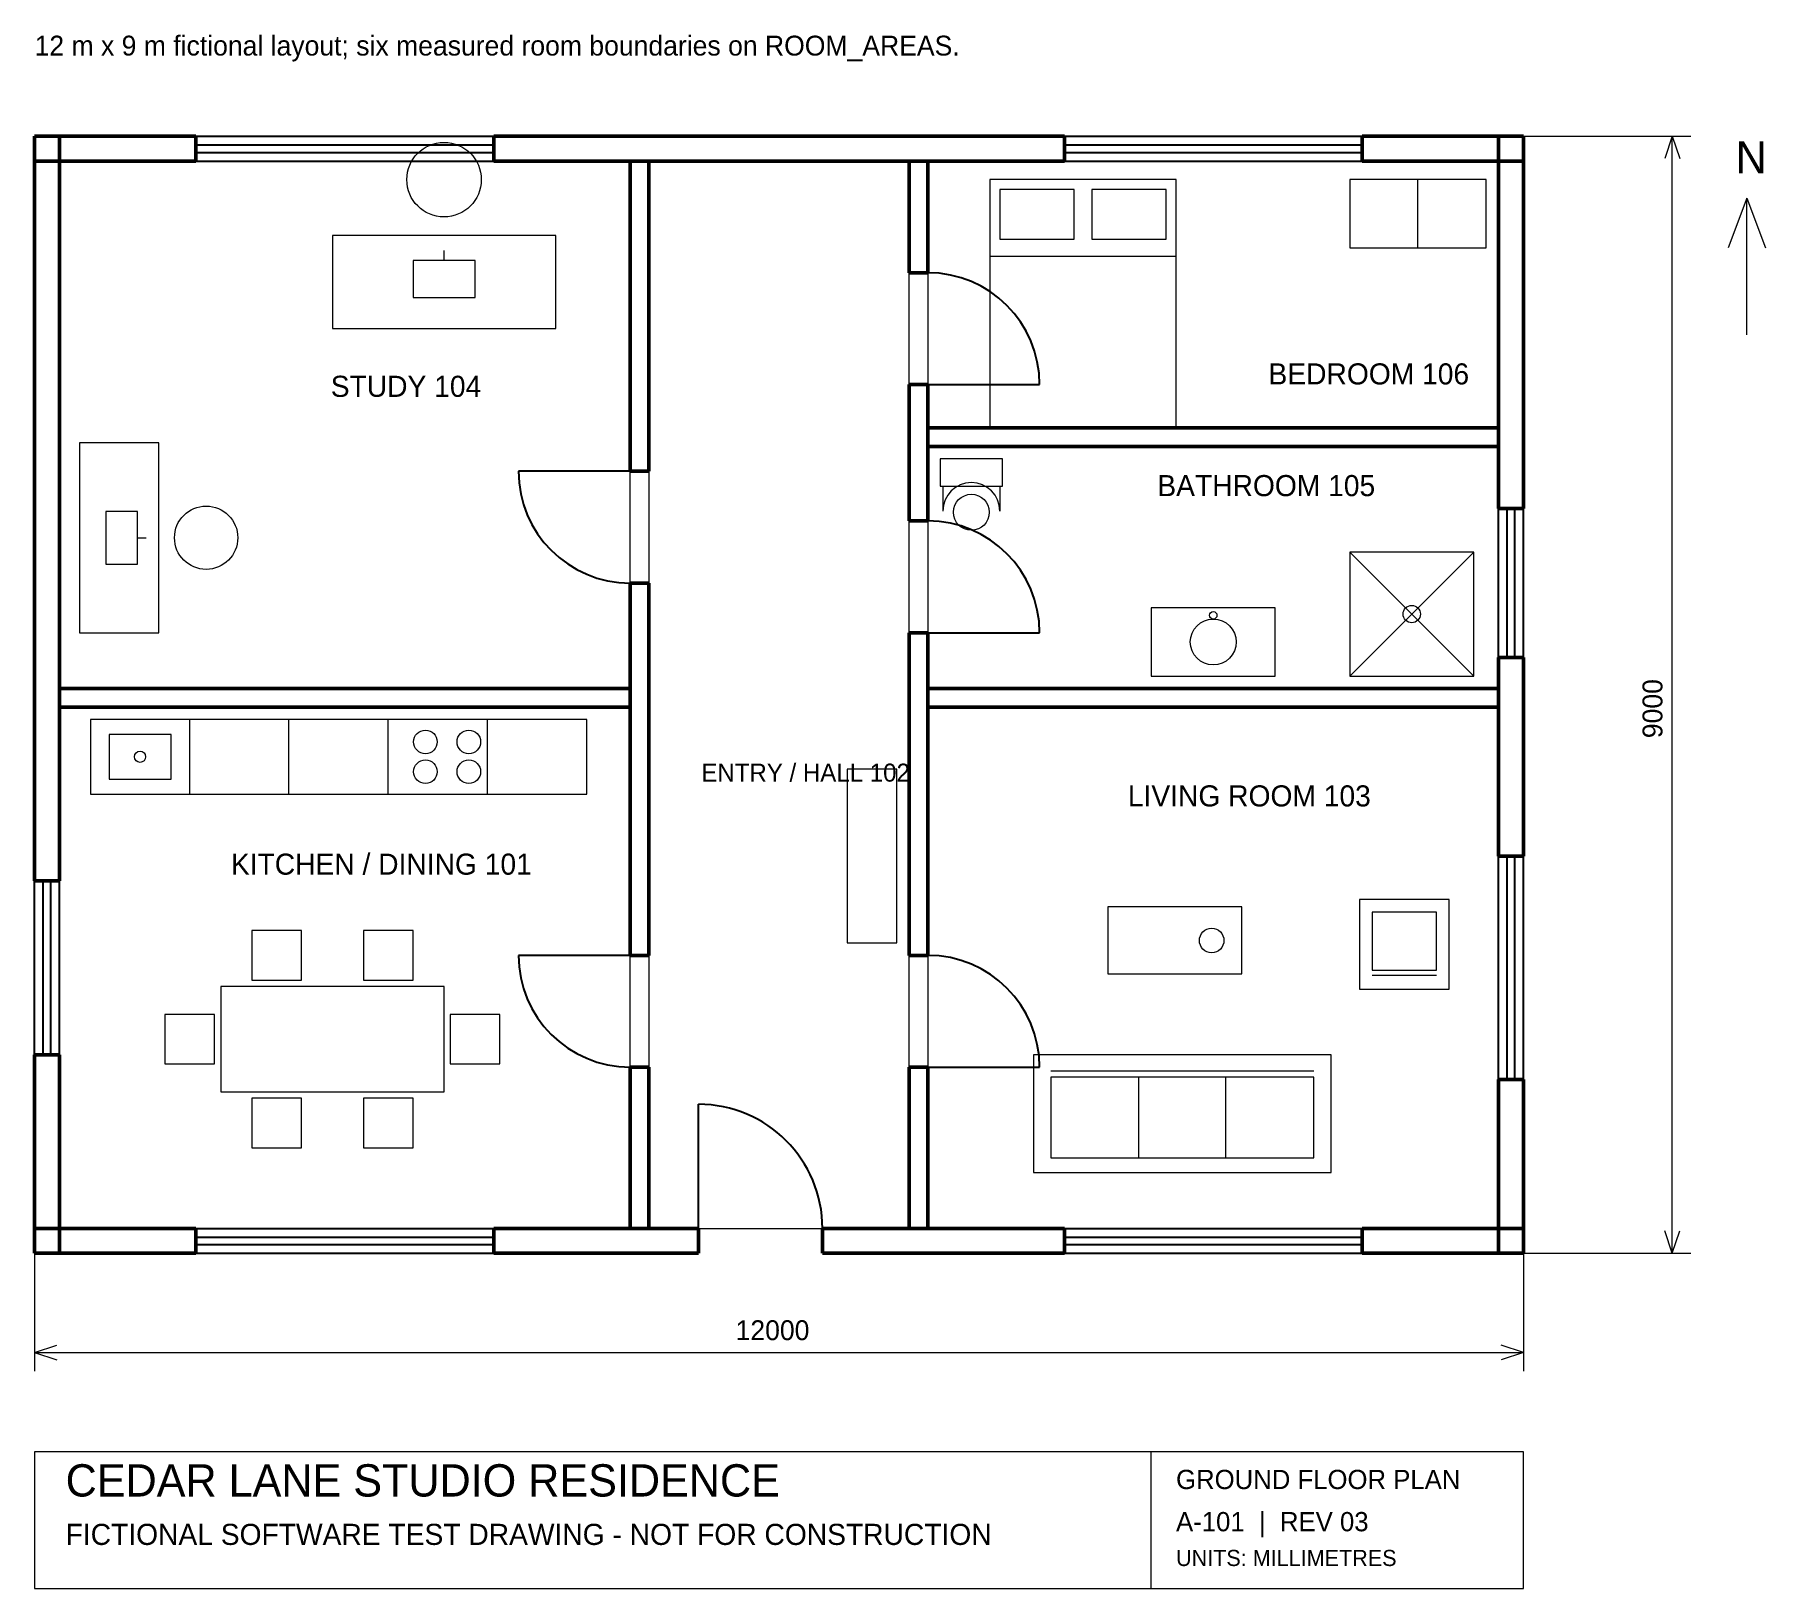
# Model space of a CAD drawing. Header units: millimetres. Extents: x 0 to 13950, y -2700 to 9819.
import ezdxf

# ---------------------------------------------------------------- set-up
doc = ezdxf.new("R2010")
doc.units = ezdxf.units.MM
for name, color, linetype, lineweight in [('ANNOTATIONS', 7, 'CONTINUOUS', 18), ('DIMENSIONS', 8, 'CONTINUOUS', 13), ('DOORS', 30, 'CONTINUOUS', 25), ('FIXTURES', 8, 'CONTINUOUS', 18), ('FURNITURE', 8, 'CONTINUOUS', 18), ('ROOM_AREAS', 3, 'CONTINUOUS', 9), ('ROOM_NAMES', 7, 'CONTINUOUS', 18), ('WALLS', 7, 'CONTINUOUS', 50), ('WINDOWS', 4, 'CONTINUOUS', 25)]:
    doc.layers.add(name, color=color, linetype=linetype, lineweight=lineweight)
doc.dimstyles.get("Standard").update_dxf_attribs({"dimtxt": 0.18, "dimasz": 0.18, "dimexe": 0.18, "dimexo": 0.0625, "dimgap": 0.09, "dimtad": 0, "dimtih": 1, "dimtoh": 1, "dimdec": 4, "dimzin": 0, "dimdsep": 46, "dimcen": 0.09, "dimadec": 0, "dimazin": 0, "dimtfac": 1, "dimtdec": 4, "dimtofl": 0, "dimtmove": 0, "dimatfit": 3, "dimfxl": 1, "dimtolj": 1, "dimtzin": 0, "dimarcsym": 0})

# ---------------------------------------------------------------- blocks, each defined once
blk = doc.blocks.new('WINDOW_1000')
at = {"layer": 'WINDOWS'}
for p, q in [((0, 200), (1000, 200)), ((0, 0), (0, 200)), ((1000, 0), (1000, 200)), ((0, 130), (1000, 130)), ((0, 70), (1000, 70)), ((0, 0), (1000, 0))]:
    blk.add_line(p, q, dxfattribs=at)
blk = doc.blocks.new('KITCHEN_COUNTER')
at = {"layer": 'FIXTURES'}
for p, q in [((4000, 600), (0, 600)), ((0, 600), (0, 0)), ((800, 0), (800, 600)), ((1600, 0), (1600, 600)), ((2400, 0), (2400, 600)), ((3200, 0), (3200, 600)), ((4000, 0), (4000, 600)), ((650, 480), (150, 480)), ((150, 480), (150, 120)), ((650, 120), (650, 480)), ((0, 0), (4000, 0)), ((150, 120), (650, 120))]:
    blk.add_line(p, q, dxfattribs=at)
for centre, radius in [((2700, 420), 95), ((3050, 420), 95), ((400, 300), 45), ((2700, 180), 95), ((3050, 180), 95)]:
    blk.add_circle(centre, radius, dxfattribs=at)
blk = doc.blocks.new('DINING_SET')
at = {"layer": 'FURNITURE'}
for p, q in [((650, 1300), (250, 1300)), ((250, 1300), (250, 900)), ((650, 900), (650, 1300)), ((1550, 1300), (1150, 1300)), ((1150, 1300), (1150, 900)), ((1550, 900), (1550, 1300)), ((1800, 850), (0, 850)), ((0, 850), (0, 0)), ((250, 900), (650, 900)), ((1150, 900), (1550, 900)), ((1800, 0), (1800, 850)), ((-50, 625), (-450, 625)), ((-450, 625), (-450, 225)), ((-50, 225), (-50, 625)), ((2250, 625), (1850, 625)), ((1850, 625), (1850, 225)), ((2250, 225), (2250, 625)), ((-450, 225), (-50, 225)), ((1850, 225), (2250, 225)), ((0, 0), (1800, 0)), ((650, -50), (250, -50)), ((250, -50), (250, -450)), ((650, -450), (650, -50)), ((1550, -50), (1150, -50)), ((1150, -50), (1150, -450)), ((1550, -450), (1550, -50)), ((250, -450), (650, -450)), ((1150, -450), (1550, -450))]:
    blk.add_line(p, q, dxfattribs=at)
blk = doc.blocks.new('SOFA')
at = {"layer": 'FURNITURE'}
for p, q in [((2400, 950), (0, 950)), ((0, 950), (0, 0)), ((2400, 0), (2400, 950)), ((140, 820), (2260, 820)), ((2260, 770), (140, 770)), ((140, 770), (140, 120)), ((850, 120), (850, 770)), ((1550, 120), (1550, 770)), ((2260, 120), (2260, 770)), ((0, 0), (2400, 0)), ((140, 120), (2260, 120))]:
    blk.add_line(p, q, dxfattribs=at)
blk = doc.blocks.new('COFFEE_TABLE')
at = {"layer": 'FURNITURE'}
for p, q in [((1200, 600), (0, 600)), ((0, 600), (0, 0)), ((1200, 0), (1200, 600)), ((0, 0), (1200, 0))]:
    blk.add_line(p, q, dxfattribs=at)
blk.add_circle((930, 300), 110, dxfattribs=at)
blk = doc.blocks.new('ARMCHAIR')
at = {"layer": 'FURNITURE'}
for p, q in [((850, 850), (0, 850)), ((0, 850), (0, 0)), ((850, 0), (850, 850)), ((120, 720), (730, 720)), ((730, 670), (120, 670)), ((120, 670), (120, 120)), ((730, 120), (730, 670)), ((0, 0), (850, 0)), ((120, 120), (730, 120))]:
    blk.add_line(p, q, dxfattribs=at)
blk = doc.blocks.new('DESK')
at = {"layer": 'FURNITURE'}
for p, q in [((1800, 750), (0, 750)), ((0, 750), (0, 0)), ((1800, 0), (1800, 750)), ((1150, 500), (650, 500)), ((650, 500), (650, 200)), ((1150, 200), (1150, 500)), ((650, 200), (1150, 200)), ((900, 200), (900, 120)), ((0, 0), (1800, 0))]:
    blk.add_line(p, q, dxfattribs=at)
blk.add_circle((900, -450), 300, dxfattribs=at)
blk = doc.blocks.new('BED')
at = {"layer": 'FURNITURE'}
for p, q in [((1500, 2000), (0, 2000)), ((0, 2000), (0, 0)), ((1500, 0), (1500, 2000)), ((0, 620), (1500, 620)), ((680, 480), (80, 480)), ((80, 480), (80, 80)), ((680, 80), (680, 480)), ((1420, 480), (820, 480)), ((820, 480), (820, 80)), ((1420, 80), (1420, 480)), ((0, 0), (1500, 0)), ((80, 80), (680, 80)), ((820, 80), (1420, 80))]:
    blk.add_line(p, q, dxfattribs=at)
blk = doc.blocks.new('WC')
at = {"layer": 'FIXTURES'}
for p, q in [((20, 220), (20, 420)), ((480, 220), (480, 420)), ((500, 220), (0, 220)), ((0, 220), (0, 0)), ((500, 0), (500, 220)), ((0, 0), (500, 0))]:
    blk.add_line(p, q, dxfattribs=at)
blk.add_circle((250, 430), 145, dxfattribs=at)
blk.add_arc((250, 420), 230, 180, 360, dxfattribs=at)
blk = doc.blocks.new('BASIN')
at = {"layer": 'FIXTURES'}
for p, q in [((1000, 550), (0, 550)), ((0, 550), (0, 0)), ((1000, 0), (1000, 550)), ((0, 0), (1000, 0))]:
    blk.add_line(p, q, dxfattribs=at)
for centre, radius in [((500, 275), 185), ((500, 490), 30)]:
    blk.add_circle(centre, radius, dxfattribs=at)
blk = doc.blocks.new('SHOWER')
at = {"layer": 'FIXTURES'}
for p, q in [((1000, 1000), (0, 1000)), ((0, 1000), (0, 0)), ((0, 0), (1000, 1000)), ((1000, 0), (0, 1000)), ((1000, 0), (1000, 1000)), ((0, 0), (1000, 0))]:
    blk.add_line(p, q, dxfattribs=at)
blk.add_circle((500, 500), 70, dxfattribs=at)
blk = doc.blocks.new('*D1')
at = {"layer": 'DIMENSIONS'}
for p, q in [((0, 150), (0, -950)), ((12000, 150), (12000, -950)), ((0, -800), (180, -740)), ((0, -800), (12000, -800)), ((0, -800), (180, -860)), ((12000, -800), (11820, -740)), ((12000, -800), (11820, -860))]:
    blk.add_line(p, q, dxfattribs=at)
blk.add_text('12000', height=160, dxfattribs=at).set_placement((5650, -700))
blk = doc.blocks.new('*D2')
at = {"layer": 'DIMENSIONS'}
for p, q in [((11850, 9000), (13350, 9000)), ((13200, 9000), (13140, 8820)), ((13200, 0), (13200, 9000)), ((13200, 9000), (13260, 8820)), ((13200, 0), (13140, 180)), ((13200, 0), (13260, 180)), ((11850, 0), (13350, 0))]:
    blk.add_line(p, q, dxfattribs=at)
blk.add_text('9000', height=160, rotation=90, dxfattribs=at).set_placement((13120, 4150))

msp = doc.modelspace()

# ---------------------------------------------------------------- linework, layer by layer
at = {"layer": 'ANNOTATIONS'}
for p, q in [((13800, 8500), (13650, 8100)), ((13800, 7400), (13800, 8500)), ((13800, 8500), (13950, 8100)), ((12000, -1600), (0, -1600)), ((0, -1600), (0, -2700)), ((9000, -2700), (9000, -1600)), ((12000, -2700), (12000, -1600)), ((0, -2700), (12000, -2700))]:
    msp.add_line(p, q, dxfattribs=at)
at = {"layer": 'DOORS'}
for p, q in [((7200, 7000), (8100, 7000)), ((4800, 6300), (3900, 6300)), ((7200, 5000), (8100, 5000)), ((4800, 2400), (3900, 2400)), ((7200, 1500), (8100, 1500)), ((5350, 200), (5350, 1200))]:
    msp.add_line(p, q, dxfattribs=at)
for centre, radius, start, end in [((7200, 7000), 900, 0, 90), ((4800, 6300), 900, 180, 270), ((7200, 5000), 900, 0, 90), ((4800, 2400), 900, 180, 270), ((7200, 1500), 900, 0, 90), ((5350, 200), 1000, 0, 90)]:
    msp.add_arc(centre, radius, start, end, dxfattribs=at)
at = {"layer": 'FURNITURE'}
for p, q in [((11700, 8650), (10600, 8650)), ((10600, 8650), (10600, 8100)), ((11150, 8100), (11150, 8650)), ((11700, 8100), (11700, 8650)), ((10600, 8100), (11700, 8100)), ((6950, 3900), (6550, 3900)), ((6550, 3900), (6550, 2500)), ((6950, 2500), (6950, 3900)), ((6550, 2500), (6950, 2500))]:
    msp.add_line(p, q, dxfattribs=at)
at = {"layer": 'ROOM_AREAS'}
for points in [[(200, 4550), (4800, 4550), (4800, 8800), (200, 8800)], [(4950, 200), (7050, 200), (7050, 8800), (4950, 8800)], [(7200, 6650), (11800, 6650), (11800, 8800), (7200, 8800)], [(7200, 4550), (11800, 4550), (11800, 6500), (7200, 6500)], [(200, 200), (4800, 200), (4800, 4400), (200, 4400)], [(7200, 200), (11800, 200), (11800, 4400), (7200, 4400)]]:
    msp.add_lwpolyline(points, close=True, dxfattribs=at)
at = {"layer": 'WALLS'}
for p, q in [((0, 9000), (1300, 9000)), ((0, 3000), (0, 9000)), ((200, 3000), (200, 9000)), ((1300, 8800), (1300, 9000)), ((3700, 8800), (3700, 9000)), ((3700, 9000), (8300, 9000)), ((8300, 8800), (8300, 9000)), ((10700, 8800), (10700, 9000)), ((10700, 9000), (12000, 9000)), ((11800, 6000), (11800, 9000)), ((12000, 6000), (12000, 9000)), ((0, 8800), (1300, 8800)), ((3700, 8800), (8300, 8800)), ((4800, 6300), (4800, 8800)), ((4950, 6300), (4950, 8800)), ((7050, 7900), (7050, 8800)), ((7200, 7900), (7200, 8800)), ((10700, 8800), (12000, 8800)), ((7050, 7900), (7200, 7900)), ((7050, 5900), (7050, 7000)), ((7050, 7000), (7200, 7000)), ((7200, 5900), (7200, 7000)), ((7200, 6650), (11800, 6650)), ((7200, 6500), (11800, 6500)), ((4800, 6300), (4950, 6300)), ((11800, 6000), (12000, 6000)), ((7050, 5900), (7200, 5900)), ((4800, 2400), (4800, 5400)), ((4800, 5400), (4950, 5400)), ((4950, 2400), (4950, 5400)), ((7050, 2400), (7050, 5000)), ((7050, 5000), (7200, 5000)), ((7200, 2400), (7200, 5000)), ((11800, 3200), (11800, 4800)), ((11800, 4800), (12000, 4800)), ((12000, 3200), (12000, 4800)), ((200, 4550), (4800, 4550)), ((7200, 4550), (11800, 4550)), ((200, 4400), (4800, 4400)), ((7200, 4400), (11800, 4400)), ((11800, 3200), (12000, 3200)), ((0, 3000), (200, 3000)), ((4800, 2400), (4950, 2400)), ((7050, 2400), (7200, 2400)), ((0, 0), (0, 1600)), ((0, 1600), (200, 1600)), ((200, 0), (200, 1600)), ((4800, 200), (4800, 1500)), ((4800, 1500), (4950, 1500)), ((4950, 200), (4950, 1500)), ((7050, 200), (7050, 1500)), ((7050, 1500), (7200, 1500)), ((7200, 200), (7200, 1500)), ((11800, 0), (11800, 1400)), ((11800, 1400), (12000, 1400)), ((12000, 0), (12000, 1400)), ((0, 200), (1300, 200)), ((1300, 0), (1300, 200)), ((3700, 0), (3700, 200)), ((3700, 200), (5350, 200)), ((5350, 0), (5350, 200)), ((6350, 0), (6350, 200)), ((6350, 200), (8300, 200)), ((8300, 0), (8300, 200)), ((10700, 0), (10700, 200)), ((10700, 200), (12000, 200)), ((0, 0), (1300, 0)), ((3700, 0), (5350, 0)), ((6350, 0), (8300, 0)), ((10700, 0), (12000, 0))]:
    msp.add_line(p, q, dxfattribs=at)

# ---------------------------------------------------------------- block references
at = {"layer": 'FIXTURES', "rotation": 180}
msp.add_blockref('WC', (7800, 6400), dxfattribs=at)
at = {"layer": 'FIXTURES'}
for name, p in [('SHOWER', (10600, 4650)), ('BASIN', (9000, 4650)), ('KITCHEN_COUNTER', (450, 3700))]:
    msp.add_blockref(name, p, dxfattribs=at)
at = {"layer": 'FURNITURE', "rotation": 180}
for name, p in [('DESK', (4200, 8200)), ('BED', (9200, 8650))]:
    msp.add_blockref(name, p, dxfattribs=at)
at = {"layer": 'FURNITURE', "xscale": 0.85, "yscale": 0.85}
for name, p, rotation in [('DESK', (1000, 5000), 90), ('ARMCHAIR', (11400, 2850), 180)]:
    msp.add_blockref(name, p, dxfattribs=dict(at, rotation=rotation))
at = {"layer": 'FURNITURE', "xscale": 0.9, "yscale": 0.9}
msp.add_blockref('COFFEE_TABLE', (8650, 2250), dxfattribs=at)
at = {"layer": 'FURNITURE'}
for name, p in [('DINING_SET', (1500, 1300)), ('SOFA', (8050, 650))]:
    msp.add_blockref(name, p, dxfattribs=at)
at = {"layer": 'WINDOWS', "xscale": 2.4}
for p in [(1300, 8800), (8300, 8800), (1300, 0), (8300, 0)]:
    msp.add_blockref('WINDOW_1000', p, dxfattribs=at)
at = {"layer": 'WINDOWS', "rotation": 90}
for p, xscale in [((12000, 4800), 1.2), ((12000, 1400), 1.8), ((200, 1600), 1.4)]:
    msp.add_blockref('WINDOW_1000', p, dxfattribs=dict(at, xscale=xscale))

# ---------------------------------------------------------------- texts
at = {"layer": 'ANNOTATIONS'}
for s, height, p in [('12 m x 9 m fictional layout; six measured room boundaries on ROOM_AREAS.', 160, (0, 9650)), ('N', 260, (13710, 8700)), ('CEDAR LANE STUDIO RESIDENCE', 260, (250, -1960)), ('GROUND FLOOR PLAN', 155, (9200, -1900)), ('A-101  |  REV 03', 155, (9200, -2240)), ('FICTIONAL SOFTWARE TEST DRAWING - NOT FOR CONSTRUCTION', 170, (250, -2350)), ('UNITS: MILLIMETRES', 130, (9200, -2520))]:
    msp.add_text(s, height=height, dxfattribs=at).set_placement(p)
at = {"layer": 'ROOM_NAMES'}
for s, height, p in [('BEDROOM 106', 170, (9945.1, 7000)), ('STUDY 104', 170, (2386.9, 6900)), ('BATHROOM 105', 170, (9049.2, 6100)), ('ENTRY / HALL 102', 145, (5373.6, 3800)), ('LIVING ROOM 103', 170, (8811.5, 3600)), ('KITCHEN / DINING 101', 170, (1582, 3050))]:
    msp.add_text(s, height=height, dxfattribs=at).set_placement(p)

# ---------------------------------------------------------------- dimensions: what is measured, and where the dimension line sits
at = {"layer": 'DIMENSIONS'}
for base, p1, p2, picture, middle in [((13200, 0), (12000, 0), (12000, 9000), '*D2', (13120, 4500)), ((0, -800), (0, 0), (12000, 0), '*D1', (6000, -700))]:
    dim = msp.add_linear_dim(base=base, p1=p1, p2=p2, dimstyle='STANDARD', dxfattribs=at)
    dim.commit()
    dim.dimension.update_dxf_attribs({"geometry": picture, "text_midpoint": middle})

doc.saveas('drawing.dxf')
